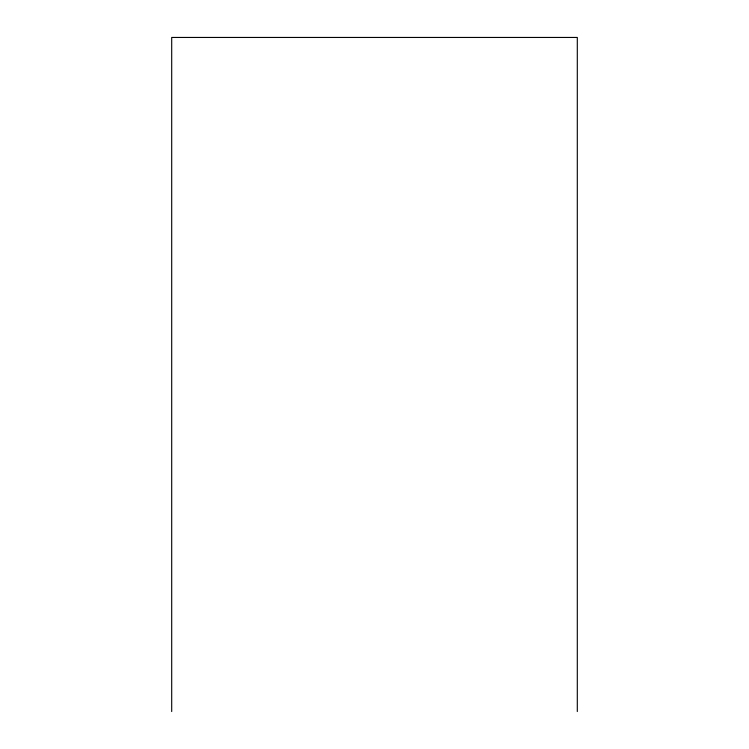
<?xml version="1.0" encoding="UTF-8"?>
<svg xmlns="http://www.w3.org/2000/svg" width="749" height="749" viewBox="0 0 749 749"><rect width="100%" height="100%" fill="white"/><g stroke="black" fill="none" stroke-linecap="round" stroke-linejoin="round"><path stroke-width="1.12" d="M577.301 711.55L577.301 37.45L171.699 37.45L171.699 711.55"/></g></svg>
